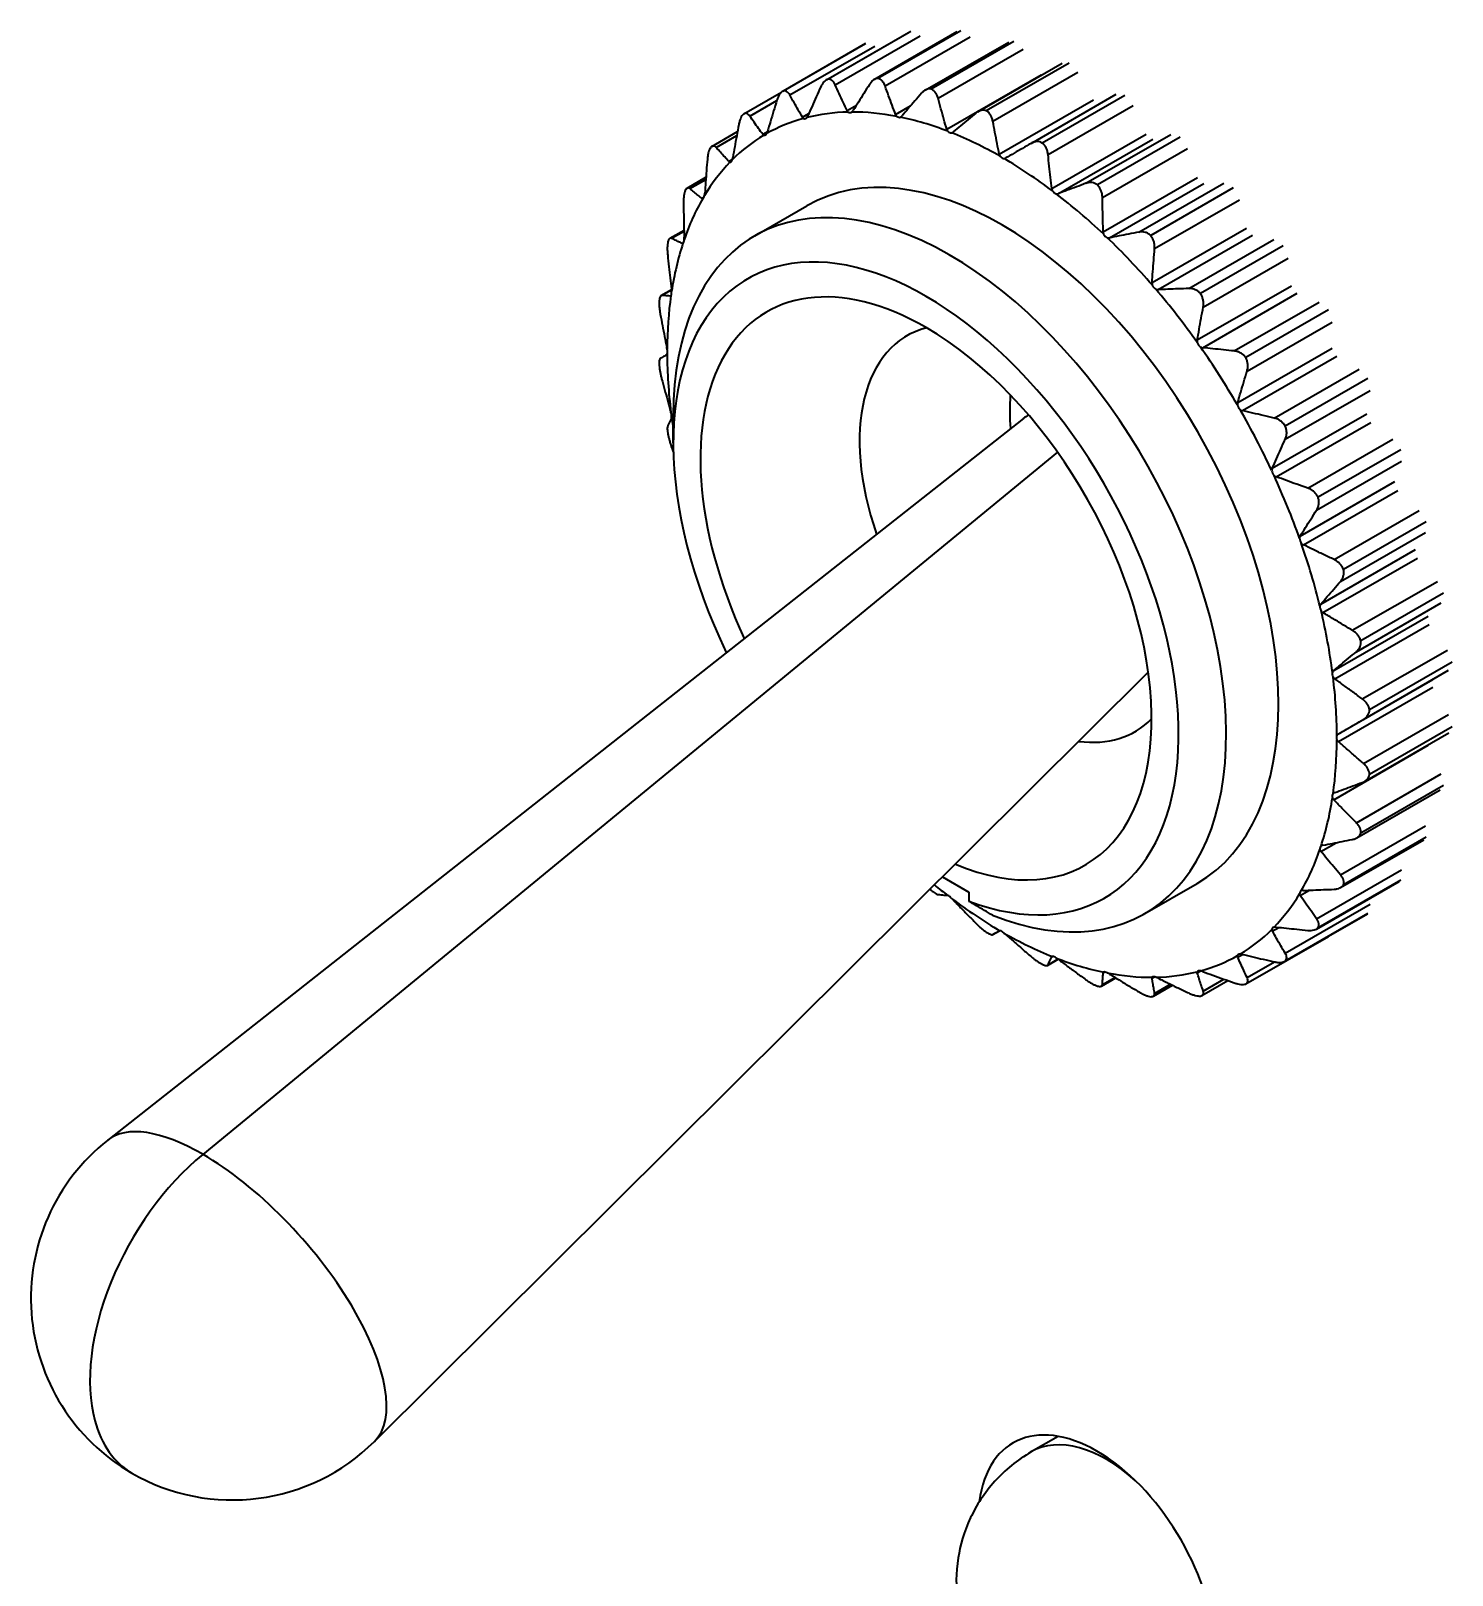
# Model space of a CAD drawing. Header units: millimetres. Extents: x 12 to 1415, y 12 to 997.
# Drawn here: x 1030.86 to 1043.55, y 776.72 to 790.51 of the extents above; entities that cross this region are included whole.
import ezdxf

# ---------------------------------------------------------------- set-up
doc = ezdxf.new("R2010")
doc.units = ezdxf.units.MM
doc.header["$LTSCALE"] = 1.2
doc.layers.add('가시적인 것(ISO)', color=7, linetype='Continuous', lineweight=40)
doc.layers.add('가시적인 좁은 것(ISO)', color=7, linetype='Continuous', lineweight=35)

msp = doc.modelspace()

# ---------------------------------------------------------------- linework, layer by layer
at = {"layer": '가시적인 것(ISO)'}
for p, q in [((1037.575, 789.97), (1038.314, 790.396)), ((1038.316, 790.397), (1037.578, 789.972)), ((1037.965, 790.072), (1038.705, 790.498)), ((1038.72, 790.504), (1037.982, 790.078)), ((1038.392, 790.075), (1039.135, 790.503)), ((1039.165, 790.509), (1038.426, 790.084)), ((1038.847, 789.979), (1039.594, 790.41)), ((1039.64, 790.414), (1038.901, 789.989)), ((1039.319, 789.788), (1040.071, 790.221)), ((1040.133, 790.221), (1039.394, 789.796)), ((1037.227, 789.768), (1037.565, 789.963)), ((1039.795, 789.505), (1040.554, 789.943)), ((1040.632, 789.933), (1039.894, 789.508)), ((1036.942, 789.478), (1037.171, 789.61)), ((1041.125, 789.559), (1040.387, 789.134)), ((1036.721, 789.105), (1036.89, 789.202)), ((1041.6, 789.107), (1040.862, 788.682)), ((1037.325, 788.678), (1037.791, 788.947)), ((1036.568, 788.657), (1036.694, 788.729)), ((1042.045, 788.589), (1041.307, 788.164)), ((1036.488, 788.146), (1036.581, 788.199)), ((1042.449, 788.017), (1041.711, 787.592)), ((1042.802, 787.405), (1042.064, 786.98)), ((1036.598, 786.83), (1036.598, 787.074)), ((1039.725, 787.048), (1031.546, 780.603)), ((1043.095, 786.769), (1042.357, 786.344)), ((1043.322, 786.124), (1042.584, 785.699)), ((1043.476, 785.487), (1042.738, 785.061)), ((1043.554, 784.871), (1042.816, 784.446)), ((1040.841, 784.781), (1033.929, 777.912)), ((1042.771, 783.807), (1043.524, 784.24)), ((1043.554, 784.294), (1042.816, 783.869)), ((1043.476, 783.769), (1042.738, 783.344)), ((1042.702, 783.302), (1043.449, 783.732)), ((1042.558, 782.858), (1043.301, 783.286)), ((1043.322, 783.309), (1042.584, 782.884)), ((1039.002, 782.953), (1039.237, 782.818)), ((1039.237, 782.818), (1039.237, 782.738)), ((1040.81, 782.626), (1041.277, 782.895)), ((1042.342, 782.488), (1043.082, 782.914)), ((1043.095, 782.925), (1042.357, 782.5)), ((1042.061, 782.2), (1042.799, 782.625)), ((1042.802, 782.627), (1042.064, 782.202)), ((1039.452, 782.439), (1039.511, 782.473)), ((1041.713, 781.998), (1042.451, 782.423)), ((1039.941, 782.164), (1040.035, 782.218)), ((1040.424, 781.979), (1040.55, 782.052)), ((1040.887, 781.889), (1041.057, 781.987)), ((1041.32, 781.895), (1041.551, 782.028)), ((1040.036, 777.957), (1039.794, 777.818))]:
    msp.add_line(p, q, dxfattribs=at)
for centre, radius, start, end in [((1041.613, 787.118), 2.01, 176.0066, 184.5852), ((1032.66, 779.189), 1.8, 128.2415, 240.064), ((1032.66, 779.189), 1.8, 240.064, 314.8186)]:
    msp.add_arc(centre, radius, start, end, dxfattribs=at)
for centre, major_axis, ratio, start_param, end_param in [((1039.534, 785.921), (-2.111, 3.666), 0.578093, 6.13375, 6.279408), ((1037.753, 789.78), (0.0299, -0.052), 0.578093, 5.713652, 6.542426), ((1039.534, 785.921), (-2.111, 3.666), 0.578093, 5.976671, 6.122328), ((1038.158, 789.834), (0.0299, -0.052), 0.578093, 5.556573, 6.385347), ((1039.534, 785.921), (-2.111, 3.666), 0.578093, 5.819591, 5.965249), ((1038.598, 789.792), (0.0299, -0.052), 0.578093, 5.399493, 6.228267), ((1039.534, 785.921), (-2.111, 3.666), 0.578093, 5.662512, 5.808169), ((1039.534, 785.921), (-2.111, 3.666), 0.578093, 0.007645, 0.153302), ((1037.391, 789.632), (0.0299, -0.052), 0.578093, 5.870732, 6.699506), ((1039.06, 789.654), (0.0299, -0.052), 0.578093, 5.242413, 6.071188), ((1039.534, 785.921), (-2.111, 3.666), 0.578093, 5.505432, 5.651089), ((1039.534, 785.921), (-1.743, 3.026), 0.578093, 3.141593, 6.283185), ((1039.534, 785.921), (-2.111, 3.666), 0.578093, 0.164724, 0.310382), ((1037.083, 789.391), (0.0299, -0.052), 0.578093, 6.027812, 6.856586), ((1039.534, 789.424), (0.0299, -0.052), 0.578093, 5.085334, 5.914108), ((1039.534, 785.921), (-2.111, 3.666), 0.578093, 5.348352, 5.49401), ((1039.067, 785.652), (-1.743, 3.026), 0.578093, 2.513391, 7.070517), ((1039.534, 785.921), (-2.111, 3.666), 0.578093, 0.321804, 0.467462), ((1036.834, 789.066), (0.0299, -0.052), 0.578093, 6.184891, 7.013665), ((1040.008, 789.108), (0.0299, -0.052), 0.578093, 4.928254, 5.757028), ((1039.534, 785.921), (-2.111, 3.666), 0.578093, 5.191273, 5.33693), ((1038.855, 785.53), (1.593, -2.766), 0.578093, 5.669711, 10.87186), ((1039.534, 785.921), (2.111, -3.666), 0.578093, 3.620476, 3.766134), ((1036.652, 788.663), (0.0299, -0.052), 0.578093, 0.058786, 0.88756), ((1040.47, 788.713), (0.0299, -0.052), 0.578093, 4.771175, 5.599949), ((1039.534, 785.921), (-2.111, 3.666), 0.578093, 5.034193, 5.179851), ((1036.541, 788.192), (0.0299, -0.052), 0.578093, 0.215865, 1.044639), ((1038.855, 785.53), (-1.422, 2.47), 0.578093, 5.499721, 7.704882), ((1040.909, 788.25), (0.0299, -0.052), 0.578093, 4.614095, 5.442869), ((1039.534, 785.921), (-2.111, 3.666), 0.578093, 4.877113, 5.022771), ((1039.534, 785.921), (2.111, -3.666), 0.578093, 3.777556, 3.923213), ((1039.704, 786.019), (-1.018, 1.768), 0.578093, 6.124504, 7.534505), ((1038.855, 785.53), (1.422, -2.47), 0.578093, 5.630523, 8.641314), ((1036.504, 787.666), (0.0299, -0.052), 0.578093, 0.372945, 1.201719), ((1039.534, 785.921), (2.111, -3.666), 0.578093, 3.934636, 4.080293), ((1041.315, 787.729), (0.0299, -0.052), 0.578093, 4.457015, 5.285789), ((1039.534, 785.921), (-2.111, 3.666), 0.578093, 4.720034, 4.865691), ((1036.541, 787.096), (-0.0299, 0.052), 0.578093, 3.671617, 4.500391), ((1040.511, 786.143), (-0.796, 0.898), 0.409351, 6.148783, 6.259669), ((1041.676, 787.164), (0.0299, -0.052), 0.578093, 4.299936, 5.12871), ((1039.534, 785.921), (-2.111, 3.666), 0.578093, 4.562954, 4.708612), ((1039.534, 785.921), (2.111, -3.666), 0.578093, 4.091715, 4.121261), ((1041.985, 786.568), (0.0299, -0.052), 0.578093, 4.142856, 4.97163), ((1039.534, 785.921), (-2.111, 3.666), 0.578093, 4.405875, 4.551532), ((1042.234, 785.957), (0.0299, -0.052), 0.578093, 3.985776, 4.81455), ((1039.534, 785.921), (-2.111, 3.666), 0.578093, 4.248795, 4.394452), ((1042.415, 785.344), (0.0299, -0.052), 0.578093, 3.828697, 4.657471), ((1039.534, 785.921), (-2.111, 3.666), 0.578093, 4.091715, 4.237373), ((1042.526, 784.746), (0.0299, -0.052), 0.578093, 3.671617, 4.500391), ((1039.534, 785.921), (-2.111, 3.666), 0.578093, 3.934636, 4.080293), ((1039.704, 786.019), (1.018, -1.768), 0.578093, 5.866062, 6.441867), ((1039.534, 785.921), (-2.111, 3.666), 0.578093, 3.777556, 3.923213), ((1042.564, 784.176), (-0.0299, 0.052), 0.578093, 0.372945, 1.201719), ((1039.534, 785.921), (-2.111, 3.666), 0.578093, 3.620476, 3.766134), ((1042.526, 783.65), (-0.0299, 0.052), 0.578093, 0.215865, 1.044639), ((1042.415, 783.179), (-0.0299, 0.052), 0.578093, 0.058786, 0.88756), ((1039.534, 785.921), (2.111, -3.666), 0.578093, 0.321804, 0.467462), ((1039.534, 785.921), (2.111, -3.666), 0.578093, 5.296398, 5.33693), ((1039.534, 785.921), (2.111, -3.666), 0.578093, 0.164724, 0.310382), ((1042.234, 782.776), (-0.0299, 0.052), 0.578093, 6.184891, 7.013665), ((1039.06, 782.734), (-0.0299, 0.052), 0.578093, 4.928254, 5.757028), ((1039.534, 785.921), (2.111, -3.666), 0.578093, 5.348352, 5.49401), ((1039.534, 782.418), (-0.0299, 0.052), 0.578093, 5.085334, 5.914108), ((1039.534, 785.921), (2.111, -3.666), 0.578093, 5.505432, 5.651089), ((1039.534, 785.921), (2.111, -3.666), 0.578093, 0.007645, 0.153302), ((1041.985, 782.45), (-0.0299, 0.052), 0.578093, 6.027812, 6.856586), ((1040.008, 782.188), (-0.0299, 0.052), 0.578093, 5.242413, 6.071188), ((1039.534, 785.921), (2.111, -3.666), 0.578093, 6.13375, 6.279408), ((1041.676, 782.21), (-0.0299, 0.052), 0.578093, 5.870732, 6.699506), ((1039.534, 785.921), (2.111, -3.666), 0.578093, 5.662512, 5.808169), ((1040.47, 782.05), (-0.0299, 0.052), 0.578093, 5.399493, 6.228267), ((1039.534, 785.921), (2.111, -3.666), 0.578093, 5.976671, 6.122328), ((1041.315, 782.061), (-0.0299, 0.052), 0.578093, 5.713652, 6.542426), ((1039.534, 785.921), (2.111, -3.666), 0.578093, 5.819591, 5.965249), ((1040.909, 782.007), (-0.0299, 0.052), 0.578093, 5.556573, 6.385347), ((1040.382, 776.599), (-0.749, 1.3), 0.578093, 2.493727, 6.931051)]:
    msp.add_ellipse(centre, major_axis=major_axis, ratio=ratio, start_param=start_param, end_param=end_param, dxfattribs=at)
for points in [[(1037.578, 789.972), (1037.572, 789.969), (1037.562, 789.961), (1037.547, 789.944), (1037.534, 789.92), (1037.526, 789.9), (1037.523, 789.89)], [(1037.638, 789.937), (1037.634, 789.945), (1037.625, 789.957), (1037.61, 789.97), (1037.594, 789.975), (1037.583, 789.973), (1037.578, 789.972)], [(1037.915, 790.01), (1037.902, 789.98), (1037.875, 789.921), (1037.837, 789.835), (1037.812, 789.779), (1037.8, 789.752)], [(1037.982, 790.078), (1037.976, 790.077), (1037.964, 790.072), (1037.946, 790.058), (1037.93, 790.038), (1037.92, 790.02), (1037.915, 790.01)], [(1038.045, 790.027), (1038.041, 790.036), (1038.032, 790.052), (1038.016, 790.068), (1037.999, 790.077), (1037.987, 790.079), (1037.982, 790.078)], [(1038.15, 789.798), (1038.139, 789.823), (1038.116, 789.872), (1038.08, 789.949), (1038.057, 790.001), (1038.045, 790.027)], [(1038.35, 790.031), (1038.333, 790.004), (1038.299, 789.951), (1038.251, 789.874), (1038.219, 789.824), (1038.204, 789.799)], [(1038.426, 790.084), (1038.42, 790.084), (1038.407, 790.082), (1038.387, 790.073), (1038.367, 790.056), (1038.355, 790.04), (1038.35, 790.031)], [(1038.49, 790.018), (1038.486, 790.028), (1038.478, 790.045), (1038.463, 790.065), (1038.445, 790.079), (1038.433, 790.083), (1038.426, 790.084)], [(1038.584, 789.762), (1038.573, 789.789), (1038.553, 789.845), (1038.521, 789.93), (1038.5, 789.988), (1038.49, 790.018)], [(1038.901, 789.989), (1038.894, 789.991), (1038.88, 789.992), (1038.858, 789.986), (1038.836, 789.974), (1038.822, 789.96), (1038.815, 789.953)], [(1038.963, 789.909), (1038.96, 789.919), (1038.952, 789.939), (1038.938, 789.962), (1038.921, 789.979), (1038.908, 789.987), (1038.901, 789.989)], [(1037.523, 789.89), (1037.513, 789.857), (1037.494, 789.794), (1037.466, 789.701), (1037.448, 789.64), (1037.439, 789.61)], [(1037.752, 789.739), (1037.739, 789.76), (1037.714, 789.803), (1037.677, 789.869), (1037.651, 789.914), (1037.638, 789.937)], [(1038.815, 789.953), (1038.795, 789.929), (1038.755, 789.883), (1038.697, 789.816), (1038.659, 789.772), (1038.641, 789.751)], [(1039.04, 789.631), (1039.032, 789.661), (1039.015, 789.721), (1038.989, 789.813), (1038.971, 789.877), (1038.963, 789.909)], [(1037.225, 789.767), (1037.22, 789.763), (1037.211, 789.753), (1037.2, 789.732), (1037.19, 789.705), (1037.185, 789.684), (1037.183, 789.672)], [(1037.281, 789.749), (1037.277, 789.755), (1037.267, 789.765), (1037.253, 789.773), (1037.239, 789.774), (1037.229, 789.77), (1037.225, 789.767)], [(1037.397, 789.586), (1037.384, 789.603), (1037.359, 789.638), (1037.32, 789.693), (1037.294, 789.73), (1037.281, 789.749)], [(1037.752, 789.739), (1037.753, 789.737), (1037.755, 789.734), (1037.758, 789.73), (1037.761, 789.728), (1037.762, 789.727)], [(1037.79, 789.735), (1037.791, 789.736), (1037.793, 789.739), (1037.797, 789.745), (1037.799, 789.749), (1037.8, 789.752)], [(1038.15, 789.798), (1038.151, 789.796), (1038.153, 789.792), (1038.157, 789.787), (1038.159, 789.785), (1038.161, 789.784)], [(1038.191, 789.784), (1038.193, 789.785), (1038.196, 789.788), (1038.2, 789.793), (1038.203, 789.797), (1038.204, 789.799)], [(1038.584, 789.762), (1038.584, 789.76), (1038.586, 789.755), (1038.59, 789.75), (1038.592, 789.747), (1038.593, 789.745)], [(1038.626, 789.739), (1038.628, 789.74), (1038.631, 789.742), (1038.636, 789.745), (1038.639, 789.749), (1038.641, 789.751)], [(1039.301, 789.776), (1039.278, 789.756), (1039.231, 789.718), (1039.164, 789.662), (1039.121, 789.626), (1039.099, 789.608)], [(1039.394, 789.796), (1039.387, 789.798), (1039.372, 789.802), (1039.349, 789.801), (1039.325, 789.793), (1039.309, 789.782), (1039.301, 789.776)], [(1039.452, 789.702), (1039.45, 789.714), (1039.444, 789.735), (1039.431, 789.761), (1039.414, 789.782), (1039.401, 789.792), (1039.394, 789.796)], [(1039.509, 789.409), (1039.503, 789.441), (1039.49, 789.504), (1039.471, 789.602), (1039.458, 789.669), (1039.452, 789.702)], [(1037.183, 789.672), (1037.176, 789.638), (1037.164, 789.571), (1037.146, 789.473), (1037.135, 789.409), (1037.13, 789.378)], [(1037.397, 789.586), (1037.398, 789.584), (1037.4, 789.582), (1037.403, 789.579), (1037.406, 789.578), (1037.407, 789.577)], [(1037.431, 789.591), (1037.432, 789.593), (1037.434, 789.596), (1037.437, 789.603), (1037.438, 789.608), (1037.439, 789.61)], [(1039.04, 789.631), (1039.041, 789.629), (1039.043, 789.624), (1039.046, 789.618), (1039.048, 789.614), (1039.049, 789.613)], [(1039.083, 789.599), (1039.085, 789.6), (1039.088, 789.601), (1039.094, 789.604), (1039.098, 789.607), (1039.099, 789.608)], [(1036.931, 789.469), (1036.928, 789.464), (1036.921, 789.451), (1036.912, 789.427), (1036.906, 789.398), (1036.903, 789.376), (1036.902, 789.364)], [(1036.981, 789.468), (1036.977, 789.473), (1036.968, 789.48), (1036.955, 789.483), (1036.943, 789.48), (1036.935, 789.473), (1036.931, 789.469)], [(1037.094, 789.342), (1037.082, 789.356), (1037.057, 789.383), (1037.02, 789.425), (1036.994, 789.453), (1036.981, 789.468)], [(1039.794, 789.505), (1039.768, 789.49), (1039.717, 789.46), (1039.642, 789.417), (1039.593, 789.389), (1039.569, 789.375)], [(1039.894, 789.508), (1039.887, 789.512), (1039.871, 789.519), (1039.847, 789.522), (1039.821, 789.518), (1039.803, 789.51), (1039.794, 789.505)], [(1039.945, 789.405), (1039.944, 789.416), (1039.94, 789.438), (1039.928, 789.467), (1039.913, 789.491), (1039.9, 789.503), (1039.894, 789.508)], [(1036.902, 789.364), (1036.899, 789.329), (1036.894, 789.26), (1036.887, 789.159), (1036.882, 789.093), (1036.88, 789.061)], [(1037.094, 789.342), (1037.096, 789.341), (1037.098, 789.339), (1037.101, 789.337), (1037.103, 789.337), (1037.104, 789.337)], [(1037.124, 789.357), (1037.125, 789.359), (1037.126, 789.363), (1037.128, 789.37), (1037.129, 789.375), (1037.13, 789.378)], [(1039.509, 789.409), (1039.51, 789.407), (1039.511, 789.402), (1039.514, 789.395), (1039.516, 789.391), (1039.517, 789.389)], [(1039.551, 789.369), (1039.553, 789.369), (1039.557, 789.37), (1039.563, 789.372), (1039.567, 789.374), (1039.569, 789.375)], [(1039.979, 789.102), (1039.975, 789.134), (1039.967, 789.2), (1039.956, 789.301), (1039.949, 789.37), (1039.945, 789.405)], [(1040.284, 789.148), (1040.255, 789.137), (1040.199, 789.116), (1040.117, 789.086), (1040.064, 789.066), (1040.038, 789.057)], [(1040.387, 789.134), (1040.38, 789.139), (1040.365, 789.148), (1040.339, 789.155), (1040.312, 789.156), (1040.293, 789.151), (1040.284, 789.148)], [(1036.704, 789.085), (1036.702, 789.079), (1036.697, 789.064), (1036.692, 789.038), (1036.689, 789.007), (1036.689, 788.984), (1036.689, 788.973)], [(1036.747, 789.101), (1036.743, 789.104), (1036.735, 789.109), (1036.724, 789.107), (1036.713, 789.1), (1036.707, 789.09), (1036.704, 789.085)], [(1036.853, 789.015), (1036.841, 789.024), (1036.818, 789.042), (1036.783, 789.071), (1036.759, 789.091), (1036.747, 789.101)], [(1036.853, 789.015), (1036.854, 789.014), (1036.855, 789.013), (1036.858, 789.012), (1036.86, 789.012), (1036.861, 789.012)], [(1036.877, 789.039), (1036.877, 789.041), (1036.878, 789.045), (1036.879, 789.053), (1036.88, 789.058), (1036.88, 789.061)], [(1039.979, 789.102), (1039.979, 789.099), (1039.98, 789.094), (1039.982, 789.086), (1039.984, 789.082), (1039.985, 789.08)], [(1040.019, 789.054), (1040.021, 789.054), (1040.025, 789.054), (1040.031, 789.055), (1040.036, 789.056), (1040.038, 789.057)], [(1040.431, 789.022), (1040.431, 789.034), (1040.428, 789.057), (1040.419, 789.087), (1040.405, 789.113), (1040.393, 789.128), (1040.387, 789.134)], [(1040.438, 788.716), (1040.437, 788.749), (1040.435, 788.815), (1040.433, 788.917), (1040.432, 788.987), (1040.431, 789.022)], [(1036.689, 788.973), (1036.689, 788.937), (1036.691, 788.867), (1036.693, 788.765), (1036.694, 788.699), (1036.695, 788.666)], [(1036.55, 788.625), (1036.549, 788.618), (1036.546, 788.601), (1036.544, 788.573), (1036.545, 788.542), (1036.546, 788.519), (1036.548, 788.507)], [(1036.583, 788.657), (1036.579, 788.659), (1036.573, 788.66), (1036.564, 788.654), (1036.556, 788.643), (1036.552, 788.631), (1036.55, 788.625)], [(1036.677, 788.611), (1036.666, 788.616), (1036.646, 788.626), (1036.615, 788.641), (1036.594, 788.652), (1036.583, 788.657)], [(1036.677, 788.611), (1036.678, 788.611), (1036.679, 788.61), (1036.682, 788.61), (1036.683, 788.611), (1036.684, 788.612)], [(1036.695, 788.643), (1036.695, 788.646), (1036.695, 788.65), (1036.695, 788.658), (1036.695, 788.663), (1036.695, 788.666)], [(1040.438, 788.716), (1040.438, 788.713), (1040.438, 788.708), (1040.44, 788.7), (1040.441, 788.695), (1040.442, 788.693)], [(1040.474, 788.662), (1040.476, 788.662), (1040.481, 788.661), (1040.488, 788.66), (1040.492, 788.661), (1040.495, 788.661)], [(1040.757, 788.712), (1040.726, 788.706), (1040.666, 788.695), (1040.579, 788.678), (1040.522, 788.667), (1040.495, 788.661)], [(1040.862, 788.682), (1040.855, 788.688), (1040.84, 788.699), (1040.815, 788.711), (1040.787, 788.716), (1040.767, 788.714), (1040.757, 788.712)], [(1040.897, 788.565), (1040.898, 788.576), (1040.897, 788.599), (1040.891, 788.631), (1040.879, 788.659), (1040.868, 788.675), (1040.862, 788.682)], [(1036.548, 788.507), (1036.551, 788.472), (1036.559, 788.403), (1036.57, 788.302), (1036.577, 788.237), (1036.581, 788.204)], [(1040.874, 788.261), (1040.876, 788.294), (1040.881, 788.359), (1040.889, 788.46), (1040.894, 788.53), (1040.897, 788.565)], [(1036.582, 788.181), (1036.582, 788.183), (1036.582, 788.188), (1036.582, 788.196), (1036.581, 788.201), (1036.581, 788.204)], [(1040.874, 788.261), (1040.874, 788.258), (1040.874, 788.253), (1040.875, 788.245), (1040.876, 788.24), (1040.877, 788.238)], [(1040.907, 788.202), (1040.909, 788.202), (1040.913, 788.2), (1040.92, 788.199), (1040.925, 788.199), (1040.928, 788.199)], [(1041.202, 788.209), (1041.17, 788.208), (1041.107, 788.205), (1041.016, 788.202), (1040.957, 788.2), (1040.928, 788.199)], [(1041.307, 788.164), (1041.3, 788.171), (1041.286, 788.184), (1041.261, 788.199), (1041.233, 788.208), (1041.212, 788.21), (1041.202, 788.209)], [(1036.472, 788.1), (1036.472, 788.092), (1036.471, 788.074), (1036.473, 788.045), (1036.476, 788.013), (1036.48, 787.99), (1036.482, 787.979)], [(1036.494, 788.147), (1036.491, 788.147), (1036.486, 788.145), (1036.479, 788.136), (1036.475, 788.12), (1036.473, 788.107), (1036.472, 788.1)], [(1036.571, 788.141), (1036.563, 788.142), (1036.546, 788.143), (1036.52, 788.145), (1036.503, 788.146), (1036.494, 788.147)], [(1036.571, 788.141), (1036.572, 788.141), (1036.574, 788.141), (1036.575, 788.143), (1036.577, 788.144), (1036.577, 788.145)], [(1041.278, 787.749), (1041.284, 787.78), (1041.295, 787.844), (1041.312, 787.942), (1041.325, 788.009), (1041.331, 788.043)], [(1041.331, 788.043), (1041.333, 788.055), (1041.335, 788.077), (1041.331, 788.109), (1041.322, 788.138), (1041.312, 788.156), (1041.307, 788.164)], [(1036.482, 787.979), (1036.488, 787.945), (1036.501, 787.878), (1036.52, 787.781), (1036.533, 787.717), (1036.539, 787.686)], [(1036.543, 787.663), (1036.543, 787.665), (1036.542, 787.67), (1036.541, 787.678), (1036.54, 787.683), (1036.539, 787.686)], [(1036.539, 787.617), (1036.54, 787.617), (1036.541, 787.618), (1036.542, 787.62), (1036.543, 787.622), (1036.543, 787.624)], [(1041.278, 787.749), (1041.278, 787.746), (1041.277, 787.741), (1041.277, 787.733), (1041.278, 787.728), (1041.278, 787.726)], [(1041.306, 787.687), (1041.308, 787.685), (1041.312, 787.683), (1041.319, 787.681), (1041.324, 787.68), (1041.327, 787.68)], [(1041.608, 787.651), (1041.575, 787.654), (1041.511, 787.661), (1041.417, 787.67), (1041.357, 787.677), (1041.327, 787.68)], [(1041.711, 787.592), (1041.705, 787.6), (1041.692, 787.615), (1041.668, 787.633), (1041.64, 787.645), (1041.619, 787.65), (1041.608, 787.651)], [(1036.482, 787.583), (1036.48, 787.582), (1036.476, 787.577), (1036.473, 787.564), (1036.471, 787.545), (1036.472, 787.53), (1036.472, 787.522)], [(1036.472, 787.522), (1036.473, 787.514), (1036.475, 787.495), (1036.479, 787.466), (1036.486, 787.434), (1036.491, 787.412), (1036.494, 787.402)], [(1036.539, 787.617), (1036.533, 787.613), (1036.52, 787.606), (1036.501, 787.594), (1036.488, 787.587), (1036.482, 787.583)], [(1041.723, 787.471), (1041.726, 787.482), (1041.731, 787.503), (1041.73, 787.535), (1041.724, 787.565), (1041.715, 787.583), (1041.711, 787.592)], [(1036.494, 787.402), (1036.503, 787.37), (1036.52, 787.306), (1036.546, 787.214), (1036.563, 787.154), (1036.571, 787.124)], [(1041.639, 787.192), (1041.648, 787.221), (1041.666, 787.282), (1041.694, 787.375), (1041.713, 787.439), (1041.723, 787.471)], [(1036.577, 787.102), (1036.577, 787.105), (1036.575, 787.109), (1036.574, 787.117), (1036.572, 787.122), (1036.571, 787.124)], [(1041.639, 787.192), (1041.638, 787.189), (1041.637, 787.184), (1041.636, 787.176), (1041.637, 787.172), (1041.637, 787.169)], [(1041.661, 787.127), (1041.663, 787.126), (1041.667, 787.123), (1041.674, 787.12), (1041.679, 787.119), (1041.681, 787.118)], [(1041.965, 787.052), (1041.932, 787.059), (1041.868, 787.074), (1041.773, 787.096), (1041.712, 787.111), (1041.681, 787.118)], [(1036.548, 786.98), (1036.546, 786.977), (1036.545, 786.97), (1036.544, 786.953), (1036.546, 786.932), (1036.549, 786.916), (1036.55, 786.907)], [(1036.581, 787.051), (1036.577, 787.043), (1036.57, 787.027), (1036.559, 787.004), (1036.551, 786.988), (1036.548, 786.98)], [(1036.581, 787.051), (1036.581, 787.051), (1036.582, 787.053), (1036.582, 787.056), (1036.582, 787.059), (1036.582, 787.06)], [(1042.064, 786.98), (1042.059, 786.989), (1042.047, 787.005), (1042.024, 787.026), (1041.997, 787.042), (1041.976, 787.049), (1041.965, 787.052)], [(1042.064, 786.862), (1042.068, 786.872), (1042.075, 786.892), (1042.078, 786.923), (1042.074, 786.953), (1042.068, 786.971), (1042.064, 786.98)], [(1036.55, 786.907), (1036.552, 786.898), (1036.556, 786.88), (1036.564, 786.85), (1036.573, 786.819), (1036.579, 786.799), (1036.583, 786.789)], [(1041.948, 786.603), (1041.961, 786.631), (1041.985, 786.687), (1042.024, 786.773), (1042.05, 786.832), (1042.064, 786.862)], [(1036.583, 786.789), (1036.588, 786.774), (1036.594, 786.759), (1036.599, 786.744)], [(1041.948, 786.603), (1041.947, 786.601), (1041.946, 786.596), (1041.944, 786.589), (1041.944, 786.584), (1041.944, 786.582)], [(1041.964, 786.538), (1041.966, 786.537), (1041.97, 786.534), (1041.976, 786.53), (1041.981, 786.528), (1041.984, 786.527)], [(1042.265, 786.425), (1042.232, 786.437), (1042.168, 786.46), (1042.074, 786.494), (1042.014, 786.516), (1041.984, 786.527)], [(1042.357, 786.344), (1042.353, 786.353), (1042.343, 786.37), (1042.322, 786.393), (1042.296, 786.412), (1042.276, 786.422), (1042.265, 786.425)], [(1042.344, 786.23), (1042.35, 786.239), (1042.359, 786.258), (1042.365, 786.287), (1042.365, 786.316), (1042.36, 786.335), (1042.357, 786.344)], [(1042.198, 785.998), (1042.214, 786.023), (1042.245, 786.073), (1042.294, 786.151), (1042.327, 786.204), (1042.344, 786.23)], [(1042.198, 785.998), (1042.197, 785.996), (1042.195, 785.992), (1042.192, 785.985), (1042.191, 785.98), (1042.191, 785.978)], [(1042.207, 785.934), (1042.208, 785.932), (1042.212, 785.929), (1042.218, 785.924), (1042.223, 785.922), (1042.226, 785.92)], [(1042.5, 785.788), (1042.468, 785.803), (1042.405, 785.833), (1042.314, 785.877), (1042.255, 785.906), (1042.226, 785.92)], [(1042.584, 785.699), (1042.581, 785.708), (1042.572, 785.726), (1042.554, 785.75), (1042.53, 785.771), (1042.51, 785.783), (1042.5, 785.788)], [(1042.558, 785.593), (1042.564, 785.601), (1042.576, 785.617), (1042.585, 785.644), (1042.588, 785.672), (1042.586, 785.69), (1042.584, 785.699)], [(1042.383, 785.391), (1042.401, 785.413), (1042.439, 785.456), (1042.497, 785.524), (1042.537, 785.57), (1042.558, 785.593)], [(1042.383, 785.391), (1042.381, 785.389), (1042.378, 785.385), (1042.375, 785.379), (1042.374, 785.375), (1042.373, 785.373)], [(1042.384, 785.33), (1042.385, 785.328), (1042.389, 785.324), (1042.395, 785.319), (1042.399, 785.316), (1042.401, 785.314)], [(1042.663, 785.156), (1042.633, 785.174), (1042.573, 785.21), (1042.486, 785.263), (1042.429, 785.297), (1042.401, 785.314)], [(1042.738, 785.061), (1042.736, 785.07), (1042.73, 785.088), (1042.714, 785.113), (1042.692, 785.136), (1042.674, 785.149), (1042.663, 785.156)], [(1042.699, 784.965), (1042.707, 784.971), (1042.72, 784.986), (1042.733, 785.01), (1042.739, 785.035), (1042.739, 785.053), (1042.738, 785.061)], [(1042.497, 784.797), (1042.519, 784.815), (1042.562, 784.851), (1042.629, 784.907), (1042.675, 784.945), (1042.699, 784.965)], [(1042.497, 784.797), (1042.495, 784.796), (1042.492, 784.792), (1042.488, 784.787), (1042.486, 784.784), (1042.485, 784.782)], [(1042.491, 784.74), (1042.492, 784.738), (1042.495, 784.734), (1042.5, 784.728), (1042.504, 784.725), (1042.507, 784.723)], [(1042.752, 784.543), (1042.724, 784.564), (1042.668, 784.604), (1042.586, 784.664), (1042.533, 784.704), (1042.507, 784.723)], [(1042.816, 784.446), (1042.815, 784.455), (1042.811, 784.472), (1042.798, 784.497), (1042.779, 784.521), (1042.762, 784.536), (1042.752, 784.543)], [(1042.539, 784.231), (1042.563, 784.245), (1042.612, 784.273), (1042.687, 784.317), (1042.738, 784.346), (1042.764, 784.361)], [(1042.764, 784.361), (1042.773, 784.366), (1042.788, 784.378), (1042.804, 784.399), (1042.814, 784.422), (1042.816, 784.438), (1042.816, 784.446)], [(1042.539, 784.231), (1042.537, 784.23), (1042.533, 784.227), (1042.528, 784.223), (1042.526, 784.22), (1042.525, 784.218)], [(1042.525, 784.179), (1042.526, 784.177), (1042.528, 784.173), (1042.533, 784.167), (1042.537, 784.163), (1042.539, 784.162)], [(1042.764, 783.966), (1042.738, 783.988), (1042.687, 784.032), (1042.612, 784.098), (1042.563, 784.141), (1042.539, 784.162)], [(1042.816, 783.869), (1042.816, 783.877), (1042.814, 783.893), (1042.804, 783.918), (1042.788, 783.942), (1042.773, 783.958), (1042.764, 783.966)], [(1042.507, 783.707), (1042.533, 783.716), (1042.586, 783.736), (1042.668, 783.766), (1042.724, 783.787), (1042.752, 783.798)], [(1042.752, 783.798), (1042.762, 783.801), (1042.779, 783.81), (1042.798, 783.827), (1042.811, 783.847), (1042.815, 783.861), (1042.816, 783.869)], [(1042.485, 783.661), (1042.486, 783.659), (1042.488, 783.655), (1042.492, 783.649), (1042.495, 783.645), (1042.497, 783.643)], [(1042.507, 783.707), (1042.504, 783.706), (1042.5, 783.704), (1042.495, 783.701), (1042.492, 783.698), (1042.491, 783.697)], [(1042.699, 783.438), (1042.675, 783.461), (1042.629, 783.508), (1042.562, 783.576), (1042.519, 783.621), (1042.497, 783.643)], [(1042.738, 783.344), (1042.739, 783.351), (1042.739, 783.366), (1042.733, 783.389), (1042.72, 783.413), (1042.707, 783.43), (1042.699, 783.438)], [(1042.401, 783.237), (1042.399, 783.236), (1042.395, 783.235), (1042.389, 783.233), (1042.385, 783.231), (1042.384, 783.23)], [(1042.401, 783.237), (1042.429, 783.242), (1042.486, 783.253), (1042.573, 783.27), (1042.633, 783.282), (1042.663, 783.288)], [(1042.663, 783.288), (1042.674, 783.29), (1042.692, 783.295), (1042.714, 783.308), (1042.73, 783.324), (1042.736, 783.337), (1042.738, 783.344)], [(1042.373, 783.198), (1042.374, 783.197), (1042.375, 783.193), (1042.378, 783.187), (1042.381, 783.183), (1042.383, 783.181)], [(1042.558, 782.972), (1042.537, 782.996), (1042.497, 783.043), (1042.439, 783.113), (1042.401, 783.159), (1042.383, 783.181)], [(1042.584, 782.884), (1042.586, 782.89), (1042.588, 782.903), (1042.585, 782.925), (1042.576, 782.948), (1042.564, 782.964), (1042.558, 782.972)], [(1038.892, 782.844), (1038.895, 782.841), (1038.898, 782.838), (1038.901, 782.835)], [(1038.901, 782.835), (1038.908, 782.829), (1038.921, 782.819), (1038.938, 782.807), (1038.952, 782.799), (1038.96, 782.797), (1038.963, 782.797)], [(1038.963, 782.797), (1038.971, 782.796), (1038.989, 782.794), (1039.015, 782.792), (1039.032, 782.791), (1039.04, 782.791)], [(1042.191, 782.803), (1042.191, 782.801), (1042.192, 782.798), (1042.195, 782.793), (1042.197, 782.789), (1042.198, 782.787)], [(1042.226, 782.833), (1042.223, 782.833), (1042.218, 782.833), (1042.212, 782.831), (1042.208, 782.83), (1042.207, 782.829)], [(1042.226, 782.833), (1042.255, 782.834), (1042.314, 782.836), (1042.405, 782.84), (1042.468, 782.842), (1042.5, 782.843)], [(1042.5, 782.843), (1042.51, 782.844), (1042.53, 782.847), (1042.554, 782.855), (1042.572, 782.867), (1042.581, 782.878), (1042.584, 782.884)], [(1039.049, 782.788), (1039.048, 782.788), (1039.046, 782.789), (1039.043, 782.791), (1039.041, 782.791), (1039.04, 782.791)], [(1039.099, 782.746), (1039.098, 782.748), (1039.094, 782.751), (1039.088, 782.757), (1039.085, 782.76), (1039.083, 782.762)], [(1039.099, 782.746), (1039.121, 782.724), (1039.164, 782.679), (1039.231, 782.61), (1039.278, 782.564), (1039.301, 782.54)], [(1042.344, 782.58), (1042.327, 782.604), (1042.294, 782.651), (1042.245, 782.72), (1042.214, 782.765), (1042.198, 782.787)], [(1039.301, 782.54), (1039.309, 782.532), (1039.325, 782.517), (1039.349, 782.495), (1039.372, 782.476), (1039.387, 782.465), (1039.394, 782.461)], [(1042.357, 782.5), (1042.36, 782.505), (1042.365, 782.516), (1042.365, 782.535), (1042.359, 782.557), (1042.35, 782.572), (1042.344, 782.58)], [(1039.394, 782.461), (1039.401, 782.456), (1039.414, 782.449), (1039.431, 782.441), (1039.444, 782.437), (1039.45, 782.438), (1039.452, 782.439)], [(1039.452, 782.439), (1039.458, 782.443), (1039.471, 782.45), (1039.49, 782.462), (1039.503, 782.469), (1039.509, 782.473)], [(1039.517, 782.473), (1039.516, 782.473), (1039.514, 782.473), (1039.511, 782.473), (1039.51, 782.473), (1039.509, 782.473)], [(1039.569, 782.438), (1039.567, 782.44), (1039.563, 782.443), (1039.557, 782.448), (1039.553, 782.451), (1039.551, 782.453)], [(1039.569, 782.438), (1039.593, 782.417), (1039.642, 782.374), (1039.717, 782.309), (1039.768, 782.264), (1039.794, 782.242)], [(1041.944, 782.485), (1041.944, 782.483), (1041.944, 782.48), (1041.946, 782.475), (1041.947, 782.471), (1041.948, 782.47)], [(1042.064, 782.272), (1042.05, 782.295), (1042.024, 782.339), (1041.985, 782.405), (1041.961, 782.448), (1041.948, 782.47)], [(1041.984, 782.506), (1041.981, 782.506), (1041.976, 782.506), (1041.97, 782.506), (1041.966, 782.505), (1041.964, 782.505)], [(1041.984, 782.506), (1042.014, 782.502), (1042.074, 782.496), (1042.168, 782.486), (1042.232, 782.48), (1042.265, 782.476)], [(1042.265, 782.476), (1042.276, 782.475), (1042.296, 782.475), (1042.322, 782.479), (1042.343, 782.487), (1042.353, 782.495), (1042.357, 782.5)], [(1039.985, 782.242), (1039.984, 782.242), (1039.982, 782.242), (1039.98, 782.241), (1039.979, 782.24), (1039.979, 782.24)], [(1041.637, 782.251), (1041.637, 782.249), (1041.636, 782.247), (1041.637, 782.242), (1041.638, 782.239), (1041.639, 782.237)], [(1041.681, 782.262), (1041.679, 782.263), (1041.674, 782.264), (1041.667, 782.265), (1041.663, 782.265), (1041.661, 782.265)], [(1041.681, 782.262), (1041.712, 782.255), (1041.773, 782.24), (1041.868, 782.218), (1041.932, 782.203), (1041.965, 782.196)], [(1042.064, 782.202), (1042.068, 782.206), (1042.074, 782.214), (1042.078, 782.231), (1042.075, 782.25), (1042.068, 782.265), (1042.064, 782.272)], [(1039.794, 782.242), (1039.803, 782.235), (1039.821, 782.22), (1039.847, 782.201), (1039.871, 782.185), (1039.887, 782.177), (1039.894, 782.173)], [(1039.894, 782.173), (1039.9, 782.17), (1039.913, 782.165), (1039.928, 782.162), (1039.94, 782.162), (1039.944, 782.166), (1039.945, 782.169)], [(1039.945, 782.169), (1039.949, 782.177), (1039.956, 782.193), (1039.967, 782.216), (1039.975, 782.232), (1039.979, 782.24)], [(1040.038, 782.216), (1040.036, 782.218), (1040.031, 782.221), (1040.025, 782.225), (1040.021, 782.228), (1040.019, 782.229)], [(1040.038, 782.216), (1040.064, 782.197), (1040.117, 782.158), (1040.199, 782.097), (1040.255, 782.057), (1040.284, 782.036)], [(1041.278, 782.107), (1041.278, 782.106), (1041.277, 782.104), (1041.277, 782.1), (1041.278, 782.098), (1041.278, 782.096)], [(1041.327, 782.109), (1041.324, 782.11), (1041.319, 782.111), (1041.312, 782.113), (1041.308, 782.114), (1041.306, 782.114)], [(1041.327, 782.109), (1041.357, 782.098), (1041.417, 782.076), (1041.511, 782.042), (1041.575, 782.019), (1041.608, 782.008)], [(1041.723, 782.055), (1041.713, 782.076), (1041.694, 782.117), (1041.666, 782.178), (1041.648, 782.218), (1041.639, 782.237)], [(1041.965, 782.196), (1041.976, 782.193), (1041.997, 782.19), (1042.024, 782.189), (1042.047, 782.193), (1042.059, 782.199), (1042.064, 782.202)], [(1040.284, 782.036), (1040.293, 782.029), (1040.312, 782.016), (1040.339, 782), (1040.365, 781.988), (1040.38, 781.982), (1040.387, 781.979)], [(1040.387, 781.979), (1040.393, 781.978), (1040.405, 781.975), (1040.419, 781.976), (1040.428, 781.982), (1040.431, 781.988), (1040.431, 781.992)], [(1040.431, 781.992), (1040.432, 782.004), (1040.433, 782.028), (1040.435, 782.063), (1040.437, 782.086), (1040.438, 782.097)], [(1040.442, 782.103), (1040.441, 782.103), (1040.44, 782.102), (1040.438, 782.1), (1040.438, 782.098), (1040.438, 782.097)], [(1040.495, 782.086), (1040.492, 782.087), (1040.488, 782.09), (1040.481, 782.093), (1040.476, 782.096), (1040.474, 782.096)], [(1040.495, 782.086), (1040.522, 782.069), (1040.579, 782.034), (1040.666, 781.981), (1040.726, 781.945), (1040.757, 781.927)], [(1040.877, 782.057), (1040.876, 782.057), (1040.875, 782.055), (1040.874, 782.052), (1040.874, 782.05), (1040.874, 782.049)], [(1040.897, 781.913), (1040.894, 781.929), (1040.889, 781.959), (1040.881, 782.005), (1040.876, 782.034), (1040.874, 782.049)], [(1040.928, 782.05), (1040.925, 782.051), (1040.92, 782.053), (1040.913, 782.056), (1040.909, 782.057), (1040.907, 782.058)], [(1040.928, 782.05), (1040.957, 782.035), (1041.016, 782.006), (1041.107, 781.962), (1041.17, 781.932), (1041.202, 781.917)], [(1041.331, 781.934), (1041.325, 781.953), (1041.312, 781.99), (1041.295, 782.043), (1041.284, 782.079), (1041.278, 782.096)], [(1041.608, 782.008), (1041.619, 782.004), (1041.64, 781.998), (1041.668, 781.993), (1041.692, 781.993), (1041.705, 781.995), (1041.711, 781.997)], [(1041.711, 781.997), (1041.715, 781.999), (1041.724, 782.006), (1041.73, 782.019), (1041.731, 782.035), (1041.726, 782.048), (1041.723, 782.055)], [(1040.757, 781.927), (1040.767, 781.921), (1040.787, 781.91), (1040.815, 781.897), (1040.84, 781.888), (1040.855, 781.885), (1040.862, 781.884)], [(1040.862, 781.884), (1040.868, 781.884), (1040.879, 781.885), (1040.891, 781.89), (1040.897, 781.899), (1040.898, 781.908), (1040.897, 781.913)], [(1041.202, 781.917), (1041.212, 781.912), (1041.233, 781.904), (1041.261, 781.895), (1041.286, 781.89), (1041.3, 781.89), (1041.307, 781.89)], [(1041.307, 781.89), (1041.312, 781.891), (1041.322, 781.895), (1041.331, 781.904), (1041.335, 781.917), (1041.333, 781.928), (1041.331, 781.934)]]:
    msp.add_open_spline(points, degree=3, dxfattribs=at)
for points, knots in [([(1039.449, 782.612), (1039.425, 782.626), (1039.377, 782.654), (1039.306, 782.697), (1039.26, 782.724), (1039.237, 782.738)], [0, 0, 0, 0, 0.3333333, 0.6666667, 0.9999998, 0.9999998, 0.9999998, 0.9999998]), ([(1039.794, 777.818), (1039.671, 777.747), (1039.56, 777.656), (1039.376, 777.452), (1039.304, 777.339), (1039.193, 777.103), (1039.16, 776.982), (1039.12, 776.732), (1039.123, 776.612), (1039.151, 776.363), (1039.186, 776.246), (1039.286, 776.005), (1039.357, 775.888), (1039.549, 775.663), (1039.668, 775.552), (1039.982, 775.387), (1040.144, 775.325), (1040.497, 775.293), (1040.661, 775.302), (1040.935, 775.377), (1041.042, 775.421), (1041.141, 775.478)], [2.354261, 2.354261, 2.354261, 2.354261, 2.539261, 2.539261, 2.736733, 2.736733, 2.973072, 2.973072, 3.2821, 3.2821, 3.703179, 3.703179, 4.238326, 4.238326, 4.756496, 4.756496, 5.108856, 5.108856, 5.346356, 5.346356, 5.495853, 5.495853, 5.495853, 5.495853])]:
    msp.add_open_spline(points, degree=3, knots=knots, dxfattribs=at)
at = {"layer": '가시적인 좁은 것(ISO)'}
for p, q in [((1038.045, 790.027), (1038.804, 790.464)), ((1038.49, 790.018), (1039.249, 790.455)), ((1037.638, 789.937), (1038.398, 790.374)), ((1038.963, 789.909), (1039.722, 790.346)), ((1039.04, 789.631), (1039.884, 790.117)), ((1039.452, 789.702), (1040.211, 790.14)), ((1037.281, 789.749), (1037.523, 789.888)), ((1038.15, 789.798), (1038.233, 789.846)), ((1038.584, 789.762), (1038.717, 789.839)), ((1039.509, 789.409), (1040.352, 789.895)), ((1039.945, 789.405), (1040.705, 789.842)), ((1037.752, 789.739), (1037.809, 789.772)), ((1036.981, 789.468), (1037.165, 789.574)), ((1037.397, 789.586), (1037.439, 789.61)), ((1039.979, 789.102), (1040.822, 789.587)), ((1040.284, 789.148), (1041.043, 789.585)), ((1040.038, 789.057), (1040.881, 789.542)), ((1040.431, 789.022), (1041.19, 789.459)), ((1037.094, 789.342), (1037.125, 789.36)), ((1036.747, 789.101), (1036.888, 789.183)), ((1040.438, 788.716), (1041.281, 789.201)), ((1040.495, 788.661), (1041.338, 789.147)), ((1040.757, 788.712), (1041.516, 789.15)), ((1036.853, 789.015), (1036.875, 789.027)), ((1040.897, 788.565), (1041.656, 789.002)), ((1040.874, 788.261), (1041.718, 788.747)), ((1036.583, 788.657), (1036.694, 788.721)), ((1036.677, 788.611), (1036.69, 788.619)), ((1040.928, 788.199), (1041.771, 788.684)), ((1041.202, 788.209), (1041.961, 788.646)), ((1041.331, 788.043), (1042.09, 788.48)), ((1036.494, 788.147), (1036.582, 788.197)), ((1041.278, 787.749), (1042.121, 788.234)), ((1036.571, 788.141), (1036.576, 788.144)), ((1041.327, 787.68), (1042.17, 788.166)), ((1041.608, 787.651), (1042.367, 788.088)), ((1041.723, 787.471), (1042.482, 787.908)), ((1041.639, 787.192), (1042.482, 787.677)), ((1041.681, 787.118), (1042.525, 787.604)), ((1041.965, 787.052), (1042.725, 787.489)), ((1042.064, 786.862), (1042.823, 787.299)), ((1041.948, 786.603), (1042.792, 787.089)), ((1041.984, 786.527), (1042.827, 787.012)), ((1042.265, 786.425), (1043.024, 786.863)), ((1040.029, 786.748), (1032.395, 780.476)), ((1042.344, 786.23), (1043.103, 786.668)), ((1042.198, 785.998), (1043.042, 786.484)), ((1042.226, 785.92), (1043.069, 786.406)), ((1042.5, 785.788), (1043.259, 786.225)), ((1042.558, 785.593), (1043.317, 786.03)), ((1042.383, 785.391), (1043.226, 785.877)), ((1042.401, 785.314), (1043.245, 785.8)), ((1042.663, 785.156), (1043.423, 785.593)), ((1042.497, 784.797), (1043.341, 785.283)), ((1042.699, 784.965), (1043.458, 785.402)), ((1042.507, 784.723), (1043.35, 785.209)), ((1042.752, 784.543), (1043.512, 784.98)), ((1042.764, 784.361), (1043.523, 784.799)), ((1042.539, 784.231), (1043.382, 784.717)), ((1042.539, 784.162), (1043.382, 784.647)), ((1042.764, 783.966), (1043.523, 784.403)), ((1042.497, 783.643), (1043.341, 784.129)), ((1042.699, 783.438), (1043.458, 783.875)), ((1042.558, 782.972), (1043.317, 783.409)), ((1042.383, 783.181), (1042.518, 783.259)), ((1042.344, 782.58), (1043.103, 783.018)), ((1042.198, 782.787), (1042.282, 782.835)), ((1042.064, 782.272), (1042.823, 782.709)), ((1039.452, 782.439), (1039.511, 782.473)), ((1041.948, 782.47), (1042.006, 782.503)), ((1041.639, 782.237), (1041.682, 782.262)), ((1039.945, 782.169), (1040.034, 782.22)), ((1039.979, 782.24), (1039.984, 782.242)), ((1040.438, 782.097), (1040.451, 782.105)), ((1041.278, 782.096), (1041.309, 782.114)), ((1041.723, 782.055), (1041.967, 782.195)), ((1040.431, 781.992), (1040.543, 782.056)), ((1040.874, 782.049), (1040.896, 782.062)), ((1040.897, 781.913), (1041.039, 781.995)), ((1041.331, 781.934), (1041.515, 782.041))]:
    msp.add_line(p, q, dxfattribs=at)
for centre, major_axis, ratio, start_param, end_param in [((1032.724, 779.246), (-1.192, 1.346), 0.409351, 5.398602, 6.259669), ((1032.66, 779.189), (-0.898, -1.56), 0.578093, 4.134495, 5.757653), ((1032.724, 779.246), (1.192, -1.346), 0.409351, 0.023516, 2.25701), ((1032.66, 779.189), (-0.898, -1.56), 0.578093, 5.757653, 6.283185), ((1040.467, 776.648), (-0.674, 1.17), 0.578093, 5.223794, 6.283185)]:
    msp.add_ellipse(centre, major_axis=major_axis, ratio=ratio, start_param=start_param, end_param=end_param, dxfattribs=at)

doc.saveas('drawing.dxf')
